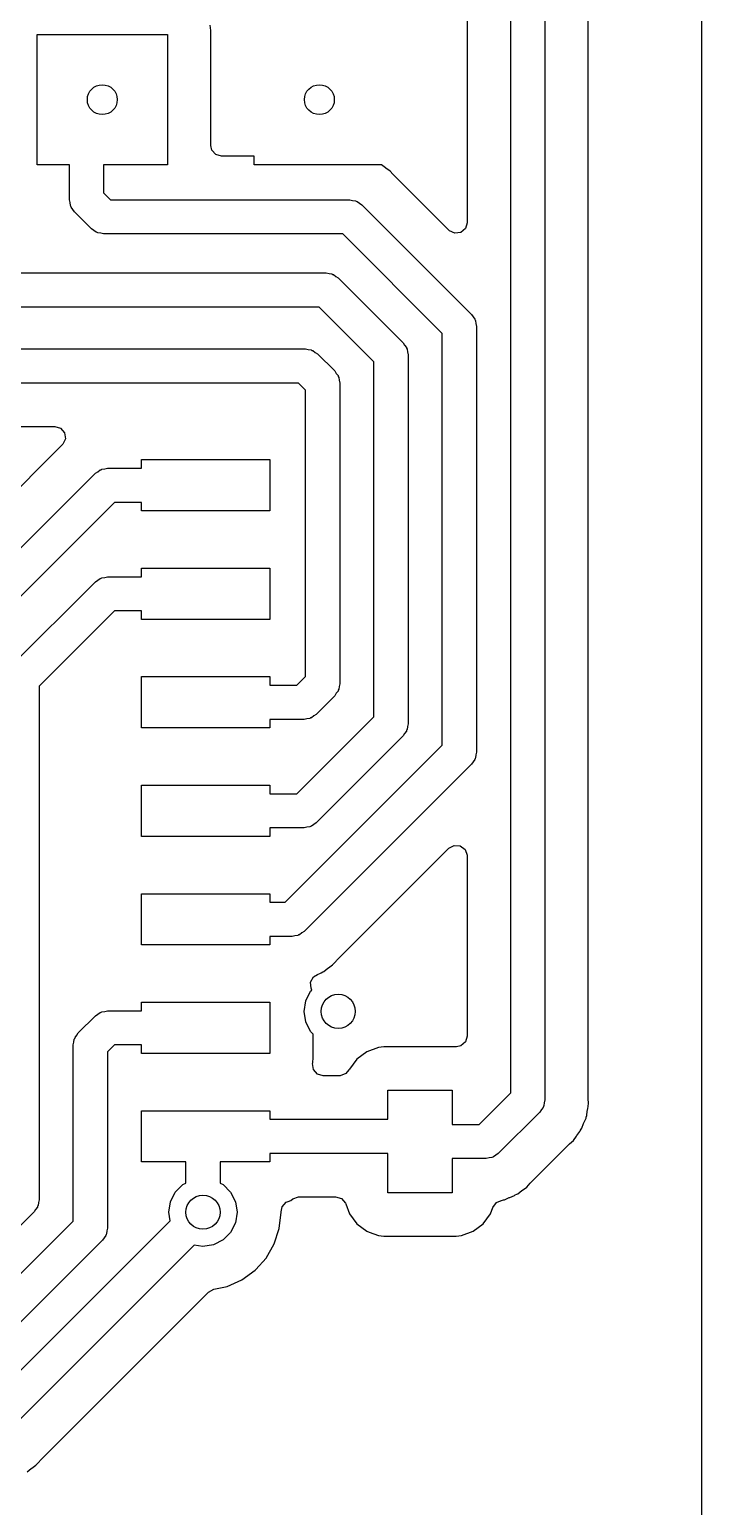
# Model space of a CAD drawing. Extents: x 4.21 to 6.19, y -6.99 to -5.01.
# Drawn here: x 5.877 to 6.187, y -6.469 to -5.789 of the extents above; entities that cross this region are included whole.
import ezdxf

# ---------------------------------------------------------------- set-up
doc = ezdxf.new("R2010")
doc.units = 0
doc.header["$MEASUREMENT"] = 0
doc.layers.add('BLACK', color=7, linetype='CONTINUOUS')

msp = doc.modelspace()

# ---------------------------------------------------------------- linework, layer by layer
at = {"layer": 'BLACK', "linetype": 'CONTINUOUS'}
for p, q in [((6.18703, -5.01793), (6.18703, -6.98207)), ((6.11488, -5.53701), (6.11488, -6.28198)), ((6.1349, -6.28098), (6.1349, -5.538)), ((6.09914, -6.27871), (6.09914, -5.54027)), ((6.07912, -5.70683), (6.07912, -5.87769)), ((5.881, -5.851), (5.881, -5.791)), ((5.881, -5.791), (5.941, -5.791)), ((5.941, -5.791), (5.941, -5.851)), ((5.96102, -5.78908), (5.96076, -5.7867)), ((5.96102, -5.78909), (5.96102, -5.78908)), ((5.96102, -5.84215), (5.96102, -5.78909)), ((5.96147, -5.84422), (5.96102, -5.84215)), ((5.9633, -5.84633), (5.96147, -5.84422)), ((5.96598, -5.84711), (5.9633, -5.84633)), ((5.89583, -5.851), (5.881, -5.851)), ((5.89583, -5.86713), (5.89583, -5.851)), ((5.941, -5.851), (5.91157, -5.851)), ((5.91157, -5.851), (5.91157, -5.86387)), ((5.981, -5.84711), (5.96598, -5.84711)), ((5.981, -5.851), (5.981, -5.84711)), ((6.03959, -5.851), (5.981, -5.851)), ((6.04143, -5.85244), (6.03959, -5.851)), ((6.04167, -5.85262), (6.04143, -5.85244)), ((6.04364, -5.85398), (6.04167, -5.85262)), ((6.04481, -5.8553), (6.04364, -5.85398)), ((6.04364, -5.85398), (6.04364, -5.85398)), ((6.04364, -5.85398), (6.04364, -5.85398)), ((6.04523, -5.85577), (6.04481, -5.8553)), ((6.04543, -5.85599), (6.04523, -5.85577)), ((6.07065, -5.8812), (6.04543, -5.85599)), ((5.91157, -5.86387), (5.91484, -5.86713)), ((5.89612, -5.86842), (5.89583, -5.86713)), ((5.89627, -5.86974), (5.89612, -5.86842)), ((5.89651, -5.87011), (5.89627, -5.86974)), ((5.89661, -5.87055), (5.89651, -5.87011)), ((5.89743, -5.87158), (5.89661, -5.87055)), ((5.89813, -5.8727), (5.89743, -5.87158)), ((5.90601, -5.88058), (5.89813, -5.8727)), ((5.91484, -5.86713), (6.02501, -5.86713)), ((6.02501, -5.86713), (6.0263, -5.86743)), ((6.0263, -5.86743), (6.02761, -5.86758)), ((6.02761, -5.86758), (6.02799, -5.86781)), ((6.02799, -5.86781), (6.02843, -5.86791)), ((6.02843, -5.86791), (6.02946, -5.86874)), ((6.02946, -5.86874), (6.03058, -5.86944)), ((6.03058, -5.86944), (6.08108, -5.91994)), ((6.07833, -5.88037), (6.07622, -5.8822)), ((6.07912, -5.87769), (6.07833, -5.88037)), ((5.90713, -5.88128), (5.90601, -5.88058)), ((5.90816, -5.8821), (5.90713, -5.88128)), ((5.9086, -5.8822), (5.90816, -5.8821)), ((5.90897, -5.88244), (5.9086, -5.8822)), ((5.91029, -5.88259), (5.90897, -5.88244)), ((5.91157, -5.88288), (5.91029, -5.88259)), ((6.02175, -5.88288), (5.91157, -5.88288)), ((6.06764, -5.92877), (6.02175, -5.88288)), ((6.07091, -5.88144), (6.07065, -5.8812)), ((6.07345, -5.8826), (6.07091, -5.88144)), ((6.07622, -5.8822), (6.07345, -5.8826)), ((5.70988, -5.90084), (6.01417, -5.90084)), ((6.01417, -5.90084), (6.01545, -5.90113)), ((6.01545, -5.90113), (6.01677, -5.90128)), ((6.01677, -5.90128), (6.01715, -5.90152)), ((6.01715, -5.90152), (6.01758, -5.90162)), ((6.01758, -5.90162), (6.01862, -5.90244)), ((6.01862, -5.90244), (6.01973, -5.90314)), ((6.01973, -5.90314), (6.04958, -5.93299)), ((6.01091, -5.91658), (5.70661, -5.91658)), ((6.03614, -5.94182), (6.01091, -5.91658)), ((6.08108, -5.91994), (6.08178, -5.92106)), ((6.08178, -5.92106), (6.08261, -5.9221)), ((6.08261, -5.9221), (6.08271, -5.92253)), ((6.08271, -5.92253), (6.08294, -5.92291)), ((6.08294, -5.92291), (6.08309, -5.92422)), ((6.08309, -5.92422), (6.08339, -5.92551)), ((6.08339, -5.92551), (6.08339, -6.12168)), ((6.04958, -5.93299), (6.05029, -5.93411)), ((6.05029, -5.93411), (6.05111, -5.93514)), ((6.06764, -6.11842), (6.06764, -5.92877)), ((5.64414, -5.93584), (6.00462, -5.93584)), ((6.00462, -5.93584), (6.00591, -5.93613)), ((6.00591, -5.93613), (6.00722, -5.93628)), ((6.00722, -5.93628), (6.0076, -5.93652)), ((6.0076, -5.93652), (6.00804, -5.93662)), ((6.00804, -5.93662), (6.00907, -5.93744)), ((6.00907, -5.93744), (6.01019, -5.93814)), ((6.01019, -5.93814), (6.01809, -5.94604)), ((6.05111, -5.93514), (6.05121, -5.93558)), ((6.05121, -5.93558), (6.05145, -5.93596)), ((6.05145, -5.93596), (6.0516, -5.93727)), ((6.0516, -5.93727), (6.05189, -5.93856)), ((6.05189, -5.93856), (6.05189, -6.10863)), ((6.01809, -5.94604), (6.01879, -5.94716)), ((6.01879, -5.94716), (6.01961, -5.94819)), ((6.01961, -5.94819), (6.01971, -5.94863)), ((6.03614, -6.10537), (6.03614, -5.94182)), ((6.00136, -5.95158), (5.64088, -5.95158)), ((6.00465, -5.95487), (6.00136, -5.95158)), ((6.00465, -6.08687), (6.00465, -5.95487)), ((6.01971, -5.94863), (6.01995, -5.949)), ((6.01995, -5.949), (6.0201, -5.95032)), ((6.0201, -5.95032), (6.02039, -5.95161)), ((6.02039, -5.95161), (6.02039, -6.09013)), ((5.6751, -5.9716), (5.88907, -5.9716)), ((5.88907, -5.9716), (5.89175, -5.97239)), ((5.89175, -5.97239), (5.89358, -5.9745)), ((5.89358, -5.9745), (5.89398, -5.97727)), ((5.89258, -5.98007), (5.8235, -6.04915)), ((5.89282, -5.97981), (5.89258, -5.98007)), ((5.89398, -5.97727), (5.89282, -5.97981)), ((5.92913, -5.99084), (5.92913, -5.9869)), ((5.92913, -5.9869), (5.98819, -5.9869)), ((5.98819, -5.9869), (5.98819, -6.01052)), ((5.83695, -6.06401), (5.90782, -5.99314)), ((5.90782, -5.99314), (5.90894, -5.99244)), ((5.90894, -5.99244), (5.90997, -5.99162)), ((5.90997, -5.99162), (5.91041, -5.99152)), ((5.91041, -5.99152), (5.91079, -5.99128)), ((5.91079, -5.99128), (5.9121, -5.99113)), ((5.9121, -5.99113), (5.91339, -5.99084)), ((5.91339, -5.99084), (5.92913, -5.99084)), ((5.91665, -6.00658), (5.85039, -6.07284)), ((5.92913, -6.00658), (5.91665, -6.00658)), ((5.92913, -6.01052), (5.92913, -6.00658)), ((5.98819, -6.01052), (5.92913, -6.01052)), ((5.92913, -6.04084), (5.92913, -6.0369)), ((5.92913, -6.0369), (5.98819, -6.0369)), ((5.98819, -6.0369), (5.98819, -6.06052)), ((5.86845, -6.08251), (5.90782, -6.04314)), ((5.90782, -6.04314), (5.90894, -6.04244)), ((5.90894, -6.04244), (5.90997, -6.04162)), ((5.90997, -6.04162), (5.91041, -6.04152)), ((5.91041, -6.04152), (5.91079, -6.04128)), ((5.91079, -6.04128), (5.9121, -6.04113)), ((5.9121, -6.04113), (5.91339, -6.04084)), ((5.91339, -6.04084), (5.92913, -6.04084)), ((5.91665, -6.05658), (5.88189, -6.09134)), ((5.92913, -6.05658), (5.91665, -6.05658)), ((5.92913, -6.06052), (5.92913, -6.05658)), ((5.98819, -6.06052), (5.92913, -6.06052)), ((5.88189, -6.09134), (5.88189, -6.32797)), ((5.92913, -6.11052), (5.92913, -6.0869)), ((5.92913, -6.0869), (5.98819, -6.0869)), ((5.98819, -6.0869), (5.98819, -6.09084)), ((5.98819, -6.09084), (6.00068, -6.09084)), ((6.00068, -6.09084), (6.00465, -6.08687)), ((6.0201, -6.09141), (6.01995, -6.09273)), ((6.02039, -6.09013), (6.0201, -6.09141)), ((6.01809, -6.09569), (6.0095, -6.10428)), ((6.01879, -6.09458), (6.01809, -6.09569)), ((6.01961, -6.09354), (6.01879, -6.09458)), ((6.01971, -6.09311), (6.01961, -6.09354)), ((6.01995, -6.09273), (6.01971, -6.09311)), ((6.00839, -6.10498), (6.00735, -6.1058)), ((6.0095, -6.10428), (6.00839, -6.10498)), ((5.98819, -6.11052), (5.92913, -6.11052)), ((6.00394, -6.10658), (5.98819, -6.10658)), ((5.98819, -6.10658), (5.98819, -6.11052)), ((6.00068, -6.14084), (6.03614, -6.10537)), ((6.00522, -6.10629), (6.00394, -6.10658)), ((6.00654, -6.10614), (6.00522, -6.10629)), ((6.00692, -6.1059), (6.00654, -6.10614)), ((6.00735, -6.1058), (6.00692, -6.1059)), ((6.05121, -6.11161), (6.05111, -6.11205)), ((6.05145, -6.11123), (6.05121, -6.11161)), ((6.0516, -6.10992), (6.05145, -6.11123)), ((6.05189, -6.10863), (6.0516, -6.10992)), ((5.99522, -6.19084), (6.06764, -6.11842)), ((6.04958, -6.1142), (6.0095, -6.15428)), ((6.05029, -6.11308), (6.04958, -6.1142)), ((6.05111, -6.11205), (6.05029, -6.11308)), ((6.08261, -6.12509), (6.08178, -6.12613)), ((6.08271, -6.12466), (6.08261, -6.12509)), ((6.08294, -6.12428), (6.08271, -6.12466)), ((6.08309, -6.12296), (6.08294, -6.12428)), ((6.08339, -6.12168), (6.08309, -6.12296)), ((6.08108, -6.12724), (6.00405, -6.20428)), ((6.08178, -6.12613), (6.08108, -6.12724)), ((5.92913, -6.16052), (5.92913, -6.1369)), ((5.92913, -6.1369), (5.98819, -6.1369)), ((5.98819, -6.1369), (5.98819, -6.14084)), ((5.98819, -6.14084), (6.00068, -6.14084)), ((6.00394, -6.15658), (5.98819, -6.15658)), ((5.98819, -6.15658), (5.98819, -6.16052)), ((6.00522, -6.15629), (6.00394, -6.15658)), ((6.00654, -6.15614), (6.00522, -6.15629)), ((6.00692, -6.1559), (6.00654, -6.15614)), ((6.00735, -6.1558), (6.00692, -6.1559)), ((6.00839, -6.15498), (6.00735, -6.1558)), ((6.0095, -6.15428), (6.00839, -6.15498)), ((5.98819, -6.16052), (5.92913, -6.16052)), ((6.01891, -6.21773), (6.07065, -6.16599)), ((6.07065, -6.16599), (6.0731, -6.16465)), ((6.0731, -6.16465), (6.07589, -6.16485)), ((6.07589, -6.16485), (6.07813, -6.16652)), ((6.07813, -6.16652), (6.0791, -6.16914)), ((6.0791, -6.16914), (6.07912, -6.1695)), ((6.07912, -6.1695), (6.07912, -6.25251)), ((5.92913, -6.21052), (5.92913, -6.1869)), ((5.92913, -6.1869), (5.98819, -6.1869)), ((5.98819, -6.1869), (5.98819, -6.19084)), ((5.98819, -6.19084), (5.99522, -6.19084)), ((5.99848, -6.20658), (5.98819, -6.20658)), ((5.98819, -6.20658), (5.98819, -6.21052)), ((5.99977, -6.20629), (5.99848, -6.20658)), ((6.00108, -6.20614), (5.99977, -6.20629)), ((6.00146, -6.2059), (6.00108, -6.20614)), ((6.0019, -6.2058), (6.00146, -6.2059)), ((6.00293, -6.20498), (6.0019, -6.2058)), ((6.00405, -6.20428), (6.00293, -6.20498)), ((5.98819, -6.21052), (5.92913, -6.21052)), ((6.01514, -6.2211), (6.01711, -6.21974)), ((6.01711, -6.21974), (6.0187, -6.21795)), ((6.0187, -6.21795), (6.01891, -6.21773)), ((6.00698, -6.22773), (6.00832, -6.22528)), ((6.00832, -6.22528), (6.01007, -6.22415)), ((6.01007, -6.22415), (6.01154, -6.22359)), ((6.01154, -6.22359), (6.01187, -6.22336)), ((6.01187, -6.22336), (6.01265, -6.22292)), ((6.01265, -6.22292), (6.01302, -6.22276)), ((6.01302, -6.22276), (6.0149, -6.22128)), ((6.0149, -6.22128), (6.01514, -6.2211)), ((6.00471, -6.23628), (6.00694, -6.23189)), ((6.00694, -6.23189), (6.00749, -6.23135)), ((6.00718, -6.23052), (6.00698, -6.22773)), ((6.00749, -6.23135), (6.00718, -6.23052)), ((5.91079, -6.24128), (5.9121, -6.24113)), ((5.9121, -6.24113), (5.91339, -6.24084)), ((5.91339, -6.24084), (5.92913, -6.24084)), ((5.92913, -6.24084), (5.92913, -6.2369)), ((5.92913, -6.2369), (5.98819, -6.2369)), ((5.98819, -6.2369), (5.98819, -6.26052)), ((6.00394, -6.24115), (6.00471, -6.23628)), ((6.00471, -6.24602), (6.00394, -6.24115)), ((5.89994, -6.25102), (5.90782, -6.24314)), ((5.90782, -6.24314), (5.90894, -6.24244)), ((5.90894, -6.24244), (5.90997, -6.24162)), ((5.90997, -6.24162), (5.91041, -6.24152)), ((5.91041, -6.24152), (5.91079, -6.24128)), ((6.00694, -6.25041), (6.00471, -6.24602)), ((5.89793, -6.2553), (5.89808, -6.25398)), ((5.89808, -6.25398), (5.89832, -6.2536)), ((5.89832, -6.2536), (5.89842, -6.25317)), ((5.89842, -6.25317), (5.89924, -6.25213)), ((5.89924, -6.25213), (5.89994, -6.25102)), ((6.00821, -6.25167), (6.00694, -6.25041)), ((6.00821, -6.26244), (6.00821, -6.25167)), ((6.07912, -6.25251), (6.07833, -6.25519)), ((5.89764, -6.25658), (5.89793, -6.2553)), ((5.89764, -6.33776), (5.89764, -6.25658)), ((5.91665, -6.25658), (5.91339, -6.25984)), ((5.91339, -6.25984), (5.91339, -6.34102)), ((5.92913, -6.25658), (5.91665, -6.25658)), ((5.92913, -6.26052), (5.92913, -6.25658)), ((5.98819, -6.26052), (5.92913, -6.26052)), ((6.03291, -6.25974), (6.0283, -6.26319)), ((6.0383, -6.25773), (6.03291, -6.25974)), ((6.03291, -6.25974), (6.03291, -6.25974)), ((6.04068, -6.25747), (6.0383, -6.25773)), ((6.0383, -6.25773), (6.0383, -6.25773)), ((6.07415, -6.25747), (6.04068, -6.25747)), ((6.07622, -6.25702), (6.07415, -6.25747)), ((6.07833, -6.25519), (6.07622, -6.25702)), ((6.00789, -6.26515), (6.00795, -6.26488)), ((6.00829, -6.26792), (6.00789, -6.26515)), ((6.00795, -6.26488), (6.00821, -6.26244)), ((6.00821, -6.26244), (6.00821, -6.26244)), ((6.01012, -6.27003), (6.00829, -6.26792)), ((6.02458, -6.26805), (6.02325, -6.26983)), ((6.02468, -6.26811), (6.02458, -6.26805)), ((6.02485, -6.2678), (6.02468, -6.26811)), ((6.0283, -6.26319), (6.02485, -6.2678)), ((6.0128, -6.27082), (6.01012, -6.27003)), ((6.02028, -6.27082), (6.0128, -6.27082)), ((6.02063, -6.2708), (6.02028, -6.27082)), ((6.02325, -6.26983), (6.02063, -6.2708)), ((6.0426, -6.29084), (6.0426, -6.27749)), ((6.0426, -6.27749), (6.07213, -6.27749)), ((6.07213, -6.27749), (6.07213, -6.29324)), ((6.08461, -6.29324), (6.09914, -6.27871)), ((6.11488, -6.28198), (6.11459, -6.28326)), ((6.13491, -6.28128), (6.1349, -6.28098)), ((6.13506, -6.28367), (6.13491, -6.28128)), ((5.92913, -6.31052), (5.92913, -6.2869)), ((5.92913, -6.2869), (5.98819, -6.2869)), ((5.98819, -6.2869), (5.98819, -6.29084)), ((6.11258, -6.28754), (6.09344, -6.30668)), ((6.11328, -6.28643), (6.11258, -6.28754)), ((6.1141, -6.28539), (6.11328, -6.28643)), ((6.1142, -6.28496), (6.1141, -6.28539)), ((6.11444, -6.28458), (6.1142, -6.28496)), ((6.11459, -6.28326), (6.11444, -6.28458)), ((6.13415, -6.28908), (6.13429, -6.2887)), ((6.13429, -6.2887), (6.13458, -6.28632)), ((6.13458, -6.28632), (6.13462, -6.28603)), ((6.13462, -6.28603), (6.13506, -6.28367)), ((5.98819, -6.29084), (6.0426, -6.29084)), ((6.07213, -6.29324), (6.08461, -6.29324)), ((6.13122, -6.29615), (6.13166, -6.29536)), ((6.13166, -6.29536), (6.13189, -6.29503)), ((6.13189, -6.29503), (6.13274, -6.29279)), ((6.13274, -6.29279), (6.13285, -6.29252)), ((6.13285, -6.29252), (6.13384, -6.29034)), ((6.13384, -6.29034), (6.13391, -6.28994)), ((6.13391, -6.28994), (6.13415, -6.28908)), ((6.1083, -6.32013), (6.12603, -6.3024)), ((6.12603, -6.3024), (6.12625, -6.3022)), ((6.12625, -6.3022), (6.12804, -6.30061)), ((6.12804, -6.30061), (6.1294, -6.29864)), ((6.1294, -6.29864), (6.12958, -6.2984)), ((6.12958, -6.2984), (6.13106, -6.29651)), ((6.13106, -6.29651), (6.13122, -6.29615)), ((6.0426, -6.30658), (5.98819, -6.30658)), ((5.98819, -6.30658), (5.98819, -6.31052)), ((6.0426, -6.32473), (6.0426, -6.30658)), ((6.08787, -6.30899), (6.07213, -6.30899)), ((6.07213, -6.30899), (6.07213, -6.32473)), ((6.08916, -6.30869), (6.08787, -6.30899)), ((6.09047, -6.30854), (6.08916, -6.30869)), ((6.09085, -6.3083), (6.09047, -6.30854)), ((6.09129, -6.30821), (6.09085, -6.3083)), ((6.09232, -6.30738), (6.09129, -6.30821)), ((6.09344, -6.30668), (6.09232, -6.30738)), ((5.94949, -6.31052), (5.92913, -6.31052)), ((5.94949, -6.32026), (5.94949, -6.31052)), ((5.98819, -6.31052), (5.96524, -6.31052)), ((5.96524, -6.31052), (5.96524, -6.32026)), ((5.94462, -6.32445), (5.94811, -6.32097)), ((5.94811, -6.32097), (5.94949, -6.32026)), ((5.96524, -6.32026), (5.96662, -6.32097)), ((5.96662, -6.32097), (5.9701, -6.32445)), ((6.10454, -6.3235), (6.10651, -6.32214)), ((6.10651, -6.32214), (6.1081, -6.32035)), ((6.1081, -6.32035), (6.1083, -6.32013)), ((5.8816, -6.32926), (5.88145, -6.33057)), ((5.88189, -6.32797), (5.8816, -6.32926)), ((5.94161, -6.33371), (5.94238, -6.32884)), ((5.94238, -6.32884), (5.94462, -6.32445)), ((5.9701, -6.32445), (5.97234, -6.32884)), ((5.97234, -6.32884), (5.97311, -6.33371)), ((5.99385, -6.33119), (5.99576, -6.32914)), ((5.99576, -6.32914), (5.99655, -6.32877)), ((5.99655, -6.32877), (5.99788, -6.32827)), ((5.99788, -6.32827), (5.99879, -6.32759)), ((5.99879, -6.32759), (6.00141, -6.32662)), ((6.00141, -6.32662), (6.00176, -6.3266)), ((6.00176, -6.3266), (6.01848, -6.3266)), ((6.01848, -6.3266), (6.02117, -6.32739)), ((6.02117, -6.32739), (6.023, -6.3295)), ((6.023, -6.3295), (6.02313, -6.32983)), ((6.07213, -6.32473), (6.0426, -6.32473)), ((6.09096, -6.33152), (6.09264, -6.32928)), ((6.09264, -6.32928), (6.09442, -6.32844)), ((6.09442, -6.32844), (6.0946, -6.32839)), ((6.0946, -6.32839), (6.09497, -6.32825)), ((6.0946, -6.32839), (6.0946, -6.32839)), ((6.09497, -6.32825), (6.09584, -6.32801)), ((6.09584, -6.32801), (6.09623, -6.32794)), ((6.09623, -6.32794), (6.09842, -6.32695)), ((6.09842, -6.32695), (6.09869, -6.32684)), ((6.09869, -6.32684), (6.10093, -6.32599)), ((6.10093, -6.32599), (6.10126, -6.32576)), ((6.10126, -6.32576), (6.10204, -6.32532)), ((6.10204, -6.32532), (6.10241, -6.32516)), ((6.10241, -6.32516), (6.1043, -6.32368)), ((6.1043, -6.32368), (6.10454, -6.3235)), ((5.87958, -6.33354), (5.84129, -6.37184)), ((5.88029, -6.33242), (5.87958, -6.33354)), ((5.88111, -6.33139), (5.88029, -6.33242)), ((5.88121, -6.33095), (5.88111, -6.33139)), ((5.88145, -6.33057), (5.88121, -6.33095)), ((5.94224, -6.33769), (5.94161, -6.33371)), ((5.97311, -6.33371), (5.97234, -6.33858)), ((5.99254, -6.34119), (5.99333, -6.33371)), ((5.99333, -6.33371), (5.99333, -6.33345)), ((5.99333, -6.33345), (5.99344, -6.33345)), ((5.99333, -6.33371), (5.99333, -6.33371)), ((5.99344, -6.33345), (5.99385, -6.33119)), ((6.02313, -6.32983), (6.02485, -6.33443)), ((6.02485, -6.33443), (6.02485, -6.33443)), ((6.02485, -6.33443), (6.0283, -6.33903)), ((6.08643, -6.33903), (6.08988, -6.33443)), ((6.08988, -6.33443), (6.09096, -6.33152)), ((6.08988, -6.33443), (6.08988, -6.33443)), ((6.08988, -6.33443), (6.08988, -6.33443)), ((5.8455, -6.38989), (5.89764, -6.33776)), ((5.85855, -6.42139), (5.94224, -6.33769)), ((5.91309, -6.34231), (5.91294, -6.34362)), ((5.91339, -6.34102), (5.91309, -6.34231)), ((5.9701, -6.34297), (5.96662, -6.34645)), ((5.97234, -6.33858), (5.9701, -6.34297)), ((5.99022, -6.34834), (5.99254, -6.34119)), ((6.0283, -6.33903), (6.03291, -6.34248)), ((6.03291, -6.34248), (6.03291, -6.34248)), ((6.03291, -6.34248), (6.03291, -6.34248)), ((6.03291, -6.34248), (6.03401, -6.3429)), ((6.03401, -6.3429), (6.0383, -6.3445)), ((6.07643, -6.3445), (6.08182, -6.34248)), ((6.08182, -6.34248), (6.08187, -6.34245)), ((6.08187, -6.34245), (6.08643, -6.33903)), ((5.91108, -6.34659), (5.85433, -6.40333)), ((5.95338, -6.34883), (5.86738, -6.43483)), ((5.91178, -6.34547), (5.91108, -6.34659)), ((5.91261, -6.34443), (5.91178, -6.34547)), ((5.91271, -6.344), (5.91261, -6.34443)), ((5.91294, -6.34362), (5.91271, -6.344)), ((5.95736, -6.34946), (5.95338, -6.34883)), ((5.96223, -6.34869), (5.95736, -6.34946)), ((5.96662, -6.34645), (5.96223, -6.34869)), ((5.98646, -6.35485), (5.99022, -6.34834)), ((6.0383, -6.3445), (6.0383, -6.3445)), ((6.0383, -6.3445), (6.04068, -6.34475)), ((6.04068, -6.34475), (6.04068, -6.34475)), ((6.04068, -6.34475), (6.04068, -6.34475)), ((6.04068, -6.34475), (6.04068, -6.34475)), ((6.04068, -6.34475), (6.07404, -6.34475)), ((6.07404, -6.34475), (6.07643, -6.3445)), ((6.07404, -6.34475), (6.07404, -6.34475)), ((6.07404, -6.34475), (6.07404, -6.34475)), ((6.07404, -6.34475), (6.07404, -6.34475)), ((6.07643, -6.3445), (6.07643, -6.3445)), ((6.07643, -6.3445), (6.07643, -6.3445)), ((5.9818, -6.36002), (5.98646, -6.35485)), ((5.98646, -6.35485), (5.98646, -6.35485)), ((5.98646, -6.35485), (5.98646, -6.35485)), ((5.97534, -6.36486), (5.98143, -6.36044)), ((5.98143, -6.36044), (5.9818, -6.36002)), ((5.95998, -6.37054), (5.96243, -6.3692)), ((5.96243, -6.3692), (5.96244, -6.3692)), ((5.96244, -6.3692), (5.96848, -6.36791)), ((5.96848, -6.36791), (5.97534, -6.36486)), ((5.88224, -6.44828), (5.95998, -6.37054)), ((5.87635, -6.45331), (5.87823, -6.45183)), ((5.87823, -6.45183), (5.87847, -6.45165)), ((5.87847, -6.45165), (5.88044, -6.45029)), ((5.88044, -6.45029), (5.88203, -6.4485)), ((5.88203, -6.4485), (5.88224, -6.44828))]:
    msp.add_line(p, q, dxfattribs=at)
at = {"layer": 'BLACK'}
for centre, radius in [((5.911, -5.821), 0.00689), ((6.011, -5.821), 0.00689), ((6.01969, -6.24115), 0.00787), ((5.95736, -6.33371), 0.00787)]:
    msp.add_circle(centre, radius, dxfattribs=at)

doc.saveas('drawing.dxf')
